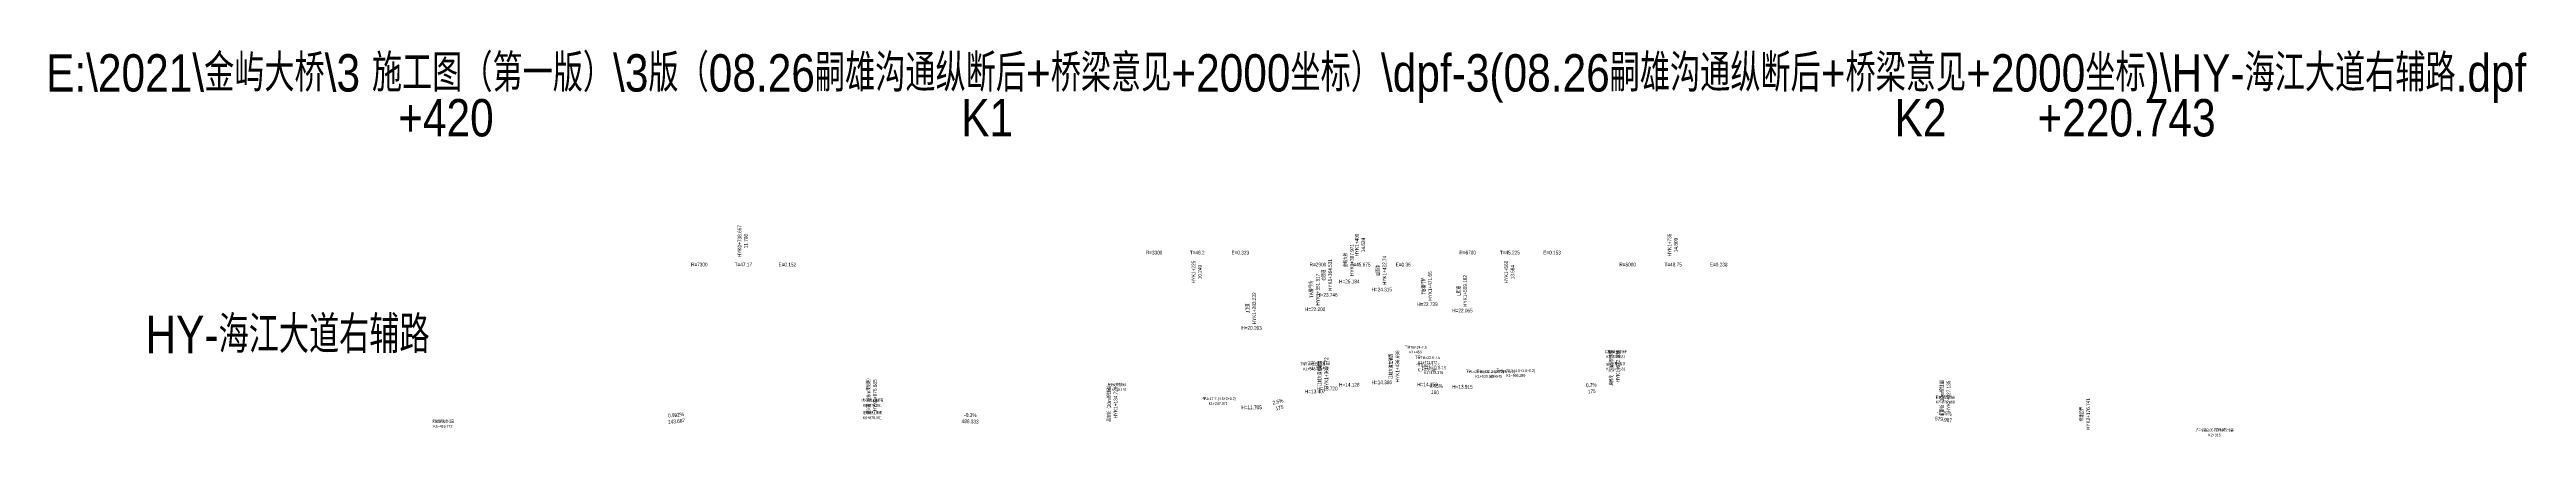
# Model space of a CAD drawing. Extents: x 0 to 558779, y 0 to 2762081.
# Drawn here: x 540560 to 543214, y 2759199 to 2759613 of the extents above; entities that cross this region are included whole.
import ezdxf
from ezdxf.enums import TextEntityAlignment as Align

# ---------------------------------------------------------------- set-up
doc = ezdxf.new("R2010")
doc.units = 0
doc.header["$LTSCALE"] = 20
doc.linetypes.add('HIDDEN', pattern=[0.375, 0.25, -0.125])
for name, color, linetype in [('BcSta', 7, 'Continuous'), ('CtrlPt', 7, 'Continuous'), ('ZdmBz-HY-海江大道右辅路', 3, 'Continuous'), ('ZdsjName', 7, 'Continuous')]:
    doc.layers.add(name, color=color, linetype=linetype)
doc.styles.get("Standard").update_dxf_attribs({"font": 'fsdb_e.shx', "width": 0.7, "bigfont": 'hzdx.shx'})

msp = doc.modelspace()

# ---------------------------------------------------------------- texts
at = {"layer": 'BcSta', "color": 8, "width": 0.85}
for s, p in [('+420', (540984.761, 2759508.215)), ('K1', (541564.761, 2759508.215)), ('K2', (542564.761, 2759508.215)), ('+220.743', (542785.504, 2759508.215))]:
    msp.add_text(s, height=40, dxfattribs=at).set_placement(p, align=Align.BOTTOM_CENTER)
at = {"layer": 'CtrlPt', "color": 3, "width": 0.75}
for s, p in [('下穿TB=24-7.5', (542023.761, 2759292.115)), ('启民街处主路标高', (542238.292, 2759287.115)), ('下穿TA=22.2-7.5', (541913.525, 2759274.115)), ('下穿F=22.3-7.5', (541920.164, 2759275.115)), ('下穿TB=22.1-7.5', (542036.108, 2759273.115)), ('下穿TB=22.9-7.5', (542036.638, 2759281.115)), ('下穿TB=21.8-7.5', (542043.137, 2759270.115)), ('下穿L=20.2-(4.5+1.6+0.2)', (542098.143, 2759266.115)), ('下穿L=20.2-(4.5+1.6+0.2)', (542109.761, 2759266.115)), ('下穿L=20.3-(4.5+1.6+0.2)', (542131.15, 2759267.115)), ('启民街规划标高', (542238.292, 2759274.115)), ('继兴街处主路标高', (541441.722, 2759235.115)), ('后安街规划标高', (541703.952, 2759251.815)), ('下穿J=17.7-(4.5+2+0.2)', (541812.132, 2759237.115)), ('前泰街规划标高', (542591.229, 2759238.615)), ('滨湖北路规划标高', (540981.533, 2759212.675)), ('继兴街规划标高', (541441.722, 2759221.815)), ('路中标高8.05 推算辅路处标高', (542879.761, 2759203.415))]:
    msp.add_text(s, height=3, dxfattribs=at).set_placement(p, align=Align.BOTTOM_CENTER)
for s, p in [('K1+459', (542023.761, 2759290.915)), ('K1+673.531', (542238.292, 2759285.915)), ('K1+348.764', (541913.525, 2759272.915)), ('K1+355.403', (541920.164, 2759273.915)), ('K1+471.347', (542036.108, 2759271.915)), ('K1+471.877', (542036.638, 2759279.915)), ('K1+478.376', (542043.137, 2759268.915)), ('K1+533.382', (542098.143, 2759264.915)), ('K1+545', (542109.761, 2759264.915)), ('K1+566.389', (542131.15, 2759265.915)), ('K1+673.531', (542238.292, 2759272.915)), ('K0+876.961', (541441.722, 2759233.915)), ('K1+139.191', (541703.952, 2759250.615)), ('K1+247.371', (541812.132, 2759235.915)), ('K2+026.468', (542591.229, 2759237.415)), ('K0+416.772', (540981.533, 2759211.475)), ('K0+876.961', (541441.722, 2759220.615)), ('K2+315', (542879.761, 2759202.215))]:
    msp.add_text(s, height=3, dxfattribs=at).set_placement(p, align=Align.TOP_CENTER)
at = {"layer": 'ZdmBz-HY-海江大道右辅路', "linetype": 'HIDDEN', "width": 0.75001}
for s, p in [('HYK0+738.667', (541302.628, 2759408.16)), ('HYK1+400', (541963.961, 2759403.96)), ('HYK1+735', (542298.961, 2759403.96)), ('HYK1+225', (541788.961, 2759374.96)), ('HYK1+560', (542123.961, 2759374.96))]:
    msp.add_text(s, height=4, rotation=90, dxfattribs=at).set_placement(p, align=Align.BOTTOM_CENTER)
for s, p in [('11.708', (541304.228, 2759408.16)), ('14.624', (541965.561, 2759403.96)), ('14.809', (542300.561, 2759403.96)), ('10.249', (541790.561, 2759374.96)), ('13.584', (542125.561, 2759374.96))]:
    msp.add_text(s, height=4, rotation=90, dxfattribs=at).set_placement(p, align=Align.TOP_CENTER)
for s, p in [('R=3300', (541743.561, 2759395.86)), ('T=46.2', (541789.761, 2759395.86)), ('E=0.323', (541835.961, 2759395.86)), ('R=6700', (542079.536, 2759395.86)), ('T=45.225', (542124.761, 2759395.86)), ('E=0.153', (542169.986, 2759395.86)), ('R=7300', (541256.258, 2759383.06)), ('T=47.17', (541303.428, 2759383.06)), ('E=0.152', (541350.598, 2759383.06)), ('R=2900', (541919.086, 2759383.06)), ('T=45.675', (541964.761, 2759383.06)), ('E=0.36', (542010.436, 2759383.06)), ('R=5000', (542251.011, 2759383.06)), ('T=48.75', (542299.761, 2759383.06)), ('E=0.238', (542348.511, 2759383.06))]:
    msp.add_text(s, height=4, dxfattribs=at).set_placement(p, align=Align.MIDDLE_CENTER)
at = {"layer": 'ZdmBz-HY-海江大道右辅路', "width": 0.75001}
for s, rotation, p in [('金屿大桥', 90, (541951.932, 2759388.007)), ('G匝道', 90, (541928.492, 2759371.855)), ('E匝道', 90, (541986.701, 2759376.772)), ('TB慢行桥', 90, (542035.621, 2759360.105)), ('J匝道', 90, (541847.193, 2759336.245)), ('TA慢行桥', 90, (541915.278, 2759356.215)), ('L匝道', 90, (542073.143, 2759354.865)), ('启民街（24m规划路）', 90, (542236.95, 2759273.968)), ('江城大道右辅路', 90, (541924.533, 2759266.602)), ('江城大道左辅路', 90, (542000.657, 2759274.074)), ('继兴街（28m规划路）', 90, (541440.846, 2759243.153)), ('后安街（20m规划路）', 90, (541698.69, 2759235.417)), ('2.5%', 14.036243, (541877.067, 2759233.36)), ('-0.65%', 356.281006, (542044.813, 2759250.057)), ('0.7%', 4.004173, (542212.205, 2759250.982)), ('前泰街（30m规划路）', 90, (542591.096, 2759241.792)), ('0.992%', 5.667064, (541231.515, 2759218.967)), ('-0.3%', 358.281642, (541546.618, 2759218.804)), ('-1.25%', 352.874984, (542589.854, 2759220.854)), ('修建边界', 90, (542740.702, 2759223.092))]:
    msp.add_text(s, height=4, rotation=rotation, dxfattribs=at).set_placement(p, align=Align.BOTTOM_CENTER)
for s, rotation, p in [('HYK1+387.971', 90, (541953.532, 2759388.007)), ('HYK1+351.317', 90, (541916.878, 2759356.215)), ('HYK1+364.531', 90, (541930.092, 2759371.855)), ('HYK1+422.74', 90, (541988.301, 2759376.772)), ('HYK1+471.66', 90, (542037.221, 2759360.105)), ('HYK1+509.182', 90, (542074.743, 2759354.865)), ('HYK1+283.232', 90, (541848.793, 2759336.245)), ('HYK1+436.696', 90, (542002.257, 2759274.074)), ('HYK1+672.989', 90, (542238.55, 2759273.968)), ('HYK1+360.572', 90, (541926.133, 2759266.602)), ('HYK0+876.885', 90, (541442.446, 2759243.153)), ('HYK1+134.729', 90, (541700.29, 2759235.417)), ('175', 14.036243, (541877.455, 2759231.808)), ('160', 356.281006, (542044.709, 2759248.461)), ('175', 4.004173, (542212.317, 2759249.386)), ('HYK2+027.135', 90, (542592.696, 2759241.792)), ('HYK2+176.741', 90, (542742.302, 2759223.092)), ('143.667', 5.667064, (541231.673, 2759217.375)), ('486.333', 358.281642, (541546.57, 2759217.204)), ('579.987', 352.874984, (542589.655, 2759219.266))]:
    msp.add_text(s, height=4, rotation=rotation, dxfattribs=at).set_placement(p, align=Align.TOP_CENTER)
for s, p in [('H=25.184', (541952.732, 2759365.055)), ('H=23.746', (541929.292, 2759350.675)), ('H=24.315', (541987.501, 2759356.365)), ('H=22.739', (542036.421, 2759340.605)), ('H=20.203', (541847.993, 2759315.245)), ('H=22.200', (541916.078, 2759335.215)), ('H=22.065', (542073.943, 2759333.865)), ('H=14.386', (541987.501, 2759257.074)), ('H=13.407', (541916.078, 2759247.288)), ('H=13.720', (541929.292, 2759250.412)), ('H=14.128', (541952.732, 2759254.5)), ('H=14.159', (542036.421, 2759254.801)), ('H=13.915', (542073.943, 2759252.362)), ('H=11.705', (541847.993, 2759230.267))]:
    msp.add_text(s, height=4, dxfattribs=at).set_placement(p, align=Align.MIDDLE_CENTER)
at = {"layer": 'ZdsjName', "color": 3, "width": 0.85}
msp.add_text('E:\\2021\\金屿大桥\\3 施工图（第一版）\\3版（08.26嗣雄沟通纵断后+桥梁意见+2000坐标）\\dpf-3(08.26嗣雄沟通纵断后+桥梁意见+2000坐标)\\HY-海江大道右辅路.dpf', height=40, dxfattribs=at).set_placement((541885.133, 2759556.215), align=Align.BOTTOM_CENTER)
msp.add_text('HY-海江大道右辅路', height=40, dxfattribs=at).set_placement((540967.261, 2759308.215), align=Align.MIDDLE_RIGHT)

doc.saveas('drawing.dxf')
